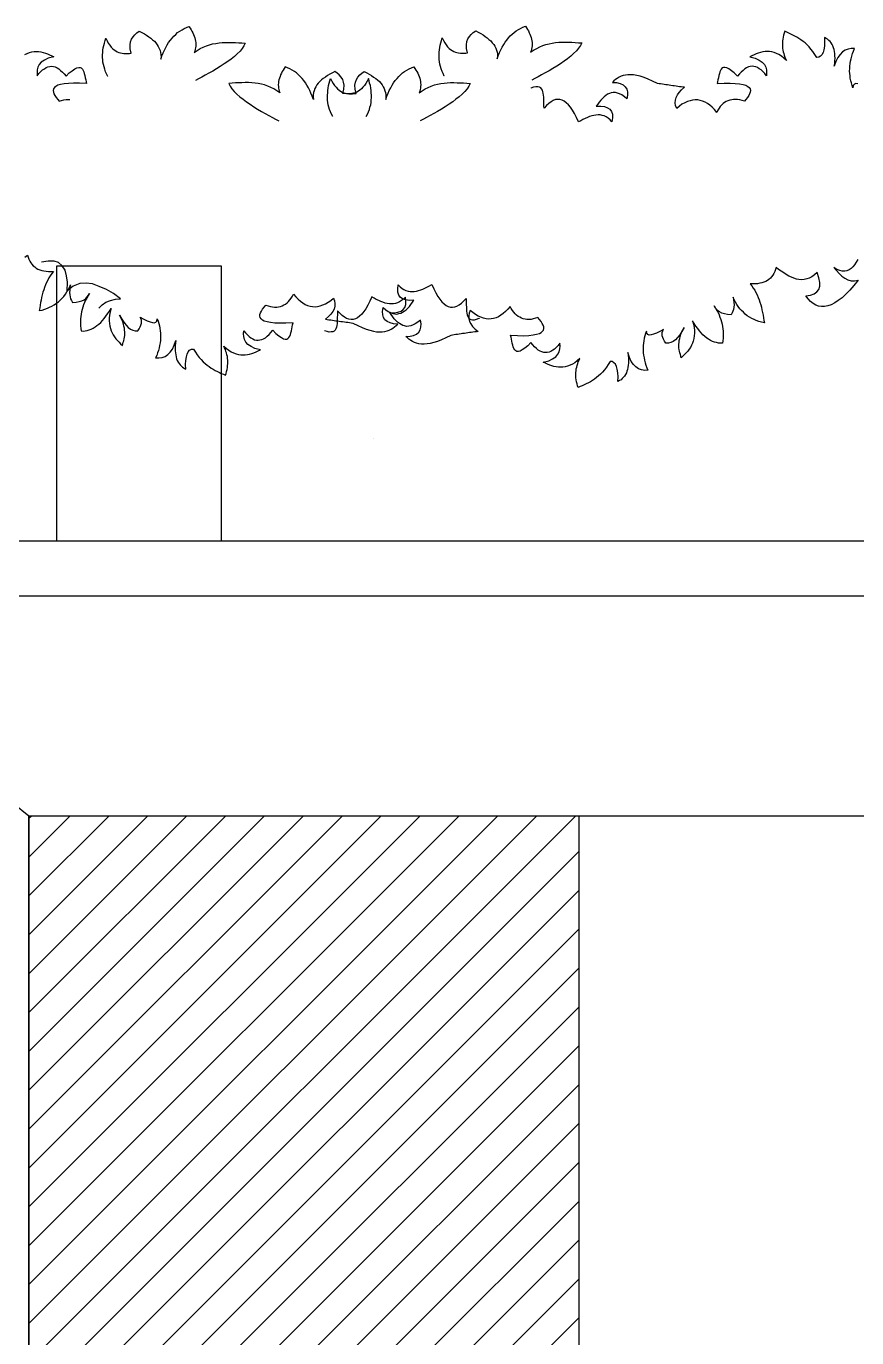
# Model space of a CAD drawing. Extents: x -24232 to 27340, y -23039 to 23489.
# Drawn here: x 5360 to 6115, y -19164 to -17971 of the extents above; entities that cross this region are included whole.
import ezdxf

# ---------------------------------------------------------------- set-up
doc = ezdxf.new("R2010")
doc.units = 0
doc.header["$LTSCALE"] = 10
for name, color, linetype in [('0-HATCH', 8, 'CONTINUOUS'), ('0-PLANTS', 11, 'CONTINUOUS'), ('1', 1, 'CONTINUOUS'), ('3', 3, 'CONTINUOUS')]:
    doc.layers.add(name, color=color, linetype=linetype)

msp = doc.modelspace()

# ---------------------------------------------------------------- hatches: boundary and pattern name
at = {"layer": '0-HATCH'}
h = msp.add_hatch(dxfattribs=at)
h.set_pattern_fill('ANSI31', color=11, scale=200, style=0)
h.set_pattern_definition([(45, (5830.526, -1359.333), (-17.67767, 17.67767), [])])
h.paths.add_polyline_path([(5362.6, -19189.6), (5862.6, -19189.6), (5862.6, -18689.6), (5362.6, -18689.6)])
h.paths.add_polyline_path([(6862.6, -19189.6), (6862.6, -18689.6), (6362.6, -18689.6), (6362.6, -19189.6)])
h.paths.add_polyline_path([(5362.6, -22189.6), (5862.6, -22189.6), (5862.6, -21189.6), (5362.6, -21189.6)])
h.paths.add_polyline_path([(6362.6, -22189.6), (6862.6, -22189.6), (6862.6, -21189.6), (6362.6, -21189.6)])
h.paths.add_polyline_path([(8362.6, -22189.6), (8862.6, -22189.6), (8862.6, -21189.6), (8362.6, -21189.6)])

# ---------------------------------------------------------------- linework, layer by layer
at = {"layer": '0-PLANTS', "color": 11}
msp.add_lwpolyline([(5426.2, -18227.7), (5426.2, -18227.7), (5429.1, -18224.8), (5432.5, -18222.3), (5436.6, -18220.8), (5441.2, -18219.5), (5445.9, -18219.3), (5445.9, -18219.3), (5439.4, -18214.6), (5433.1, -18210.8), (5426.4, -18208), (5420.3, -18205.6), (5414.5, -18205), (5408.8, -18205.5), (5402.9, -18207.8), (5397.4, -18212), (5397.4, -18212), (5397.6, -18204.3), (5396.6, -18198.3), (5395.4, -18193.2), (5392.8, -18189.3), (5389.5, -18186.4), (5385.5, -18185.2), (5380.2, -18185), (5374.1, -18186)], dxfattribs=at)
msp.add_lwpolyline([(5676, -18346), (5676, -18346)], close=True, dxfattribs=at)
at = {"layer": '1'}
for p, q in [((5537.6, -18189.6), (5387.6, -18189.6)), ((5387.6, -18189.6), (5387.6, -18439.6)), ((5537.6, -18439.6), (5537.6, -18189.6))]:
    msp.add_line(p, q, dxfattribs=at)
for points in [[(5434.3, -18017), (5434.3, -18017), (5433.1, -18014.8), (5432.3, -18012.7), (5431.5, -18010.5), (5430.9, -18008.4), (5430.3, -18006.3), (5429.9, -18004), (5429.7, -18001.8), (5429.6, -17999.7), (5429.5, -17997.5), (5429.7, -17995.3), (5429.9, -17993.2), (5430.2, -17991), (5430.6, -17988.8), (5431.2, -17986.7), (5431.8, -17984.4), (5432.4, -17982.2), (5432.4, -17982.2), (5433.6, -17984.7), (5434.7, -17986.9), (5436, -17988.6), (5437.4, -17990.3), (5438.7, -17991.7), (5440, -17992.8), (5441.5, -17993.8), (5442.9, -17994.6), (5444.3, -17995.3), (5445.9, -17995.6), (5447.4, -17995.9), (5449, -17996.1), (5450.7, -17996.3), (5452.3, -17996.2), (5453.9, -17996.1), (5455.5, -17995.9), (5455.5, -17995.9), (5454.6, -17991.9), (5454.5, -17988.4), (5454.9, -17985.5), (5455.7, -17983), (5457.2, -17981), (5458.9, -17979.1), (5460.7, -17977.4), (5462.9, -17976), (5462.9, -17976), (5465.2, -17977.1), (5467.5, -17978.3), (5469.6, -17979.5), (5471.5, -17980.9), (5473.4, -17982.2), (5475, -17983.6), (5476.7, -17985), (5478, -17986.6), (5479.3, -17988.2), (5480.2, -17989.8), (5481.1, -17991.5), (5481.8, -17993.3), (5482.3, -17995.2), (5482.6, -17997.2), (5482.7, -17999.2), (5482.5, -18001.2), (5482.5, -18001.2), (5483.5, -17998.4), (5484.6, -17995.6), (5485.7, -17993.1), (5487, -17990.6), (5488.4, -17988.3), (5489.6, -17986.2), (5491.2, -17984.1), (5492.8, -17982.2), (5494.3, -17980.4), (5496.1, -17978.8), (5497.8, -17977.2), (5499.7, -17975.8), (5501.8, -17974.6), (5503.8, -17973.5), (5505.9, -17972.5), (5508.1, -17971.6), (5508.1, -17971.6), (5509.1, -17973), (5510, -17974.6), (5510.8, -17976), (5511.5, -17977.5), (5512.2, -17978.9), (5512.8, -17980.4), (5513.3, -17981.9), (5513.7, -17983.4), (5514, -17984.9), (5514.2, -17986.3), (5514.3, -17987.9), (5514.2, -17989.4), (5514.1, -17990.9), (5513.8, -17992.3), (5513.4, -17993.9), (5512.9, -17995.4), (5512.9, -17995.4), (5515.5, -17993.4), (5518.3, -17991.7), (5521.1, -17990.4), (5523.9, -17989.2), (5526.8, -17988.2), (5529.6, -17987.5), (5532.5, -17987), (5535.4, -17986.5), (5538.4, -17986.2), (5541.4, -17986.1), (5544.3, -17986.1), (5547.3, -17986.2), (5550.3, -17986.3), (5553.3, -17986.4), (5556.3, -17986.6), (5559.3, -17986.7), (5559.3, -17986.7), (5558, -17989.2), (5556.5, -17991.6), (5554.5, -17994), (5552, -17996.5), (5549.4, -17998.8), (5546.4, -18001.2), (5543.3, -18003.5), (5540, -18005.7), (5536.6, -18007.9), (5533.2, -18010), (5529.7, -18012.1), (5526.2, -18014), (5522.9, -18015.9), (5519.7, -18017.6), (5516.7, -18019.1), (5513.9, -18020.6)], [(5740.2, -18016.7), (5740.2, -18016.7), (5739.1, -18014.5), (5738.2, -18012.4), (5737.4, -18010.2), (5736.8, -18008.1), (5736.2, -18006), (5735.8, -18003.7), (5735.6, -18001.6), (5735.5, -17999.4), (5735.5, -17997.3), (5735.6, -17995.1), (5735.8, -17992.9), (5736.2, -17990.7), (5736.5, -17988.5), (5737.1, -17986.4), (5737.7, -17984.2), (5738.3, -17982), (5738.3, -17982), (5739.5, -17984.4), (5740.6, -17986.6), (5741.9, -17988.4), (5743.3, -17990), (5744.6, -17991.5), (5746, -17992.6), (5747.4, -17993.5), (5748.8, -17994.3), (5750.3, -17995), (5751.8, -17995.4), (5753.3, -17995.6), (5755, -17995.9), (5756.6, -17996), (5758.2, -17996), (5759.8, -17995.8), (5761.4, -17995.7), (5761.4, -17995.7), (5760.5, -17991.7), (5760.4, -17988.2), (5760.8, -17985.3), (5761.6, -17982.8), (5763.1, -17980.7), (5764.8, -17978.8), (5766.6, -17977.1), (5768.8, -17975.7), (5768.8, -17975.7), (5771.1, -17976.8), (5773.4, -17978.1), (5775.5, -17979.2), (5777.4, -17980.7), (5779.3, -17982), (5780.9, -17983.3), (5782.6, -17984.8), (5783.9, -17986.4), (5785.2, -17987.9), (5786.2, -17989.6), (5787, -17991.2), (5787.7, -17993.1), (5788.2, -17994.9), (5788.5, -17996.9), (5788.6, -17998.9), (5788.4, -18001), (5788.4, -18001), (5789.4, -17998.2), (5790.5, -17995.4), (5791.6, -17992.8), (5792.9, -17990.4), (5794.3, -17988.1), (5795.5, -17985.9), (5797.1, -17983.9), (5798.7, -17982), (5800.3, -17980.2), (5802, -17978.5), (5803.7, -17977), (5805.6, -17975.6), (5807.7, -17974.3), (5809.7, -17973.3), (5811.8, -17972.3), (5814, -17971.4), (5814, -17971.4), (5815, -17972.8), (5815.9, -17974.3), (5816.7, -17975.7), (5817.4, -17977.3), (5818.1, -17978.7), (5818.7, -17980.1), (5819.2, -17981.7), (5819.6, -17983.1), (5819.9, -17984.6), (5820.1, -17986.1), (5820.2, -17987.7), (5820.1, -17989.2), (5820, -17990.7), (5819.7, -17992.1), (5819.3, -17993.6), (5818.8, -17995.1), (5818.8, -17995.1), (5821.4, -17993.1), (5824.3, -17991.5), (5827, -17990.1), (5829.8, -17988.9), (5832.7, -17987.9), (5835.5, -17987.3), (5838.4, -17986.7), (5841.3, -17986.3), (5844.3, -17986), (5847.3, -17985.8), (5850.2, -17985.8), (5853.2, -17985.9), (5856.2, -17986), (5859.2, -17986.1), (5862.2, -17986.4), (5865.2, -17986.5), (5865.2, -17986.5), (5864, -17988.9), (5862.4, -17991.4), (5860.4, -17993.7), (5857.9, -17996.3), (5855.3, -17998.6), (5852.3, -18000.9), (5849.3, -18003.2), (5846, -18005.5), (5842.5, -18007.7), (5839.1, -18009.8), (5835.6, -18011.9), (5832.1, -18013.7), (5828.8, -18015.7), (5825.6, -18017.4), (5822.6, -18018.9), (5819.8, -18020.4)], [(6116.3, -18023.8), (6114.6, -18023.6), (6113.2, -18024.2), (6112.2, -18025.3), (6111.8, -18027.3), (6111.8, -18027.3), (6111, -18025.2), (6110.4, -18023), (6109.8, -18020.9), (6109.4, -18018.7), (6109.2, -18016.5), (6109, -18014.3), (6108.8, -18012.1), (6108.9, -18009.8), (6109, -18007.7), (6109.3, -18005.4), (6109.7, -18003.1), (6110.2, -18000.9), (6110.7, -17998.6), (6111.5, -17996.3), (6112.4, -17994), (6113.3, -17991.7), (6113.3, -17991.7), (6110.3, -17991.7), (6107.4, -17992.2), (6104.7, -17993.2), (6102.3, -17994.8), (6100.1, -17997), (6098.1, -17999.8), (6096.4, -18003.4), (6094.9, -18007.8), (6094.9, -18007.8), (6095.3, -18005.2), (6095.5, -18002.8), (6095.6, -18000.5), (6095.5, -17998.3), (6095.3, -17996.3), (6095.1, -17994.4), (6094.8, -17992.6), (6094.2, -17990.9), (6093.6, -17989.3), (6092.9, -17987.9), (6092, -17986.5), (6091, -17985.3), (6089.9, -17984.2), (6088.8, -17983.2), (6087.4, -17982.4), (6086, -17981.6), (6086, -17981.6), (6086.1, -17985.8), (6085.9, -17989.5), (6085.4, -17992.7), (6084.7, -17995.2), (6083.7, -17997.3), (6082.4, -17998.7), (6080.8, -17999.6), (6078.9, -17999.8), (6078.9, -17999.8), (6077.1, -17997.1), (6075.5, -17994.5), (6073.7, -17992.3), (6072, -17990.2), (6070.1, -17988.2), (6068.3, -17986.6), (6066.5, -17985.2), (6064.6, -17983.8), (6062.8, -17982.5), (6060.9, -17981.4), (6059.1, -17980.4), (6057.2, -17979.4), (6055.4, -17978.5), (6053.6, -17977.7), (6051.6, -17976.8), (6049.8, -17975.9), (6049.8, -17975.9), (6049.2, -17977.7), (6048.8, -17979.5), (6048.4, -17981.2), (6048, -17983), (6047.9, -17984.7), (6047.7, -17986.3), (6047.7, -17988.1), (6047.8, -17989.7), (6047.9, -17991.3), (6048.1, -17993), (6048.5, -17994.6), (6048.9, -17996.2), (6049.4, -17997.7), (6049.9, -17999.4), (6050.6, -18000.8), (6051.4, -18002.4), (6051.4, -18002.4), (6049, -18000.4), (6046.8, -17998.7), (6044.6, -17997.2), (6042.4, -17996.2), (6040.2, -17995.4), (6038.1, -17994.8), (6035.9, -17994.5), (6033.9, -17994.4), (6031.9, -17994.5), (6029.8, -17994.7), (6027.9, -17995.2), (6025.8, -17995.8), (6024, -17996.4), (6022, -17997.3), (6020, -17998.2), (6018.1, -17999.1), (6018.1, -17999.1), (6023, -18000.4), (6026.7, -18002.1), (6029.4, -18004), (6031.3, -18006.2), (6032.5, -18008.5), (6033.1, -18011.1), (6033.4, -18013.7), (6033.2, -18016.4), (6033.2, -18016.4), (6031.7, -18014.4), (6030, -18012.6), (6028.3, -18011.1), (6026.7, -18010), (6025, -18009), (6023.5, -18008.3), (6021.7, -18008), (6020.1, -18007.8), (6018.5, -18008.1), (6016.8, -18008.4), (6015.1, -18009.2), (6013.5, -18010.1), (6011.9, -18011.5), (6010.1, -18013.1), (6008.6, -18014.8), (6006.9, -18016.9), (6006.9, -18016.9), (6004, -18013.9), (6001.3, -18011.8), (5999, -18010.2), (5997.1, -18009.2), (5995.5, -18008.8), (5994.2, -18008.9), (5993, -18009.3), (5992.1, -18010.3), (5991.3, -18011.5), (5990.8, -18012.9), (5990.4, -18014.5), (5989.9, -18016.3), (5989.6, -18018.2), (5989.1, -18020.1), (5988.8, -18021.8), (5988.4, -18023.5), (5988.4, -18023.5), (5994.8, -18023.3), (6000.2, -18023.2), (6004.9, -18023.4), (6008.8, -18023.9), (6012, -18024.5), (6014.5, -18025.1), (6016.3, -18026.1), (6017.5, -18027.2), (6018.4, -18028.4), (6018.6, -18029.7), (6018.5, -18031.2), (6017.9, -18032.8), (6017.1, -18034.3), (6016, -18036.1), (6014.6, -18037.9), (6013.1, -18039.6), (6013.1, -18039.6), (6011, -18039), (6009, -18038.4), (6007, -18038.1), (6005.1, -18038), (6003.2, -18038), (6001.6, -18038.2), (5999.8, -18038.6), (5998.2, -18039.1), (5996.6, -18039.9), (5995.2, -18040.7), (5993.8, -18041.8), (5992.5, -18043), (5991.2, -18044.5), (5990.1, -18046), (5989, -18047.8), (5988, -18049.7), (5988, -18049.7), (5985.9, -18047.2), (5983.8, -18045.1), (5981.7, -18043.3), (5979.5, -18041.7), (5977.4, -18040.4), (5975.2, -18039.4), (5972.9, -18038.8), (5970.7, -18038.4), (5968.4, -18038.3), (5966, -18038.6), (5963.7, -18039.1), (5961.3, -18039.9), (5958.9, -18041), (5956.4, -18042.4), (5954.1, -18044.1), (5951.6, -18046.1), (5951.6, -18046.1), (5950.6, -18043.6), (5950.3, -18041.1), (5950.5, -18038.7), (5951.1, -18036.2), (5952.3, -18033.9), (5953.9, -18031.5), (5956.1, -18029.3), (5958.8, -18026.9), (5958.8, -18026.9), (5957.2, -18026.8), (5955.7, -18026.5), (5954.1, -18026.4), (5952.5, -18026.1), (5951, -18025.9), (5949.4, -18025.6), (5948, -18025.5), (5946.4, -18025.2), (5944.8, -18025), (5943.3, -18024.7), (5941.7, -18024.6), (5940.1, -18024.3), (5938.6, -18024.1), (5937, -18023.9), (5935.5, -18023.7), (5934, -18023.4), (5934, -18023.4), (5929.6, -18021.2), (5925.5, -18019.5), (5921.9, -18018), (5918.5, -18016.9), (5915.3, -18016.2), (5912.4, -18015.6), (5909.7, -18015.5), (5907.2, -18015.5), (5904.9, -18015.8), (5902.8, -18016.3), (5901, -18016.9), (5899.2, -18017.8), (5897.6, -18018.9), (5896, -18019.9), (5894.5, -18021.1), (5893.1, -18022.5), (5893.1, -18022.5), (5897, -18022.7), (5900.2, -18023.5), (5902.8, -18024.7), (5904.8, -18026.4), (5906.1, -18028.5), (5906.8, -18031), (5906.9, -18034), (5906.3, -18037.5), (5906.3, -18037.5), (5904.1, -18035.5), (5901.8, -18033.9), (5899.7, -18032.9), (5897.7, -18032.2), (5895.8, -18031.7), (5893.9, -18031.6), (5892.1, -18032), (5890.4, -18032.5), (5888.8, -18033.3), (5887.2, -18034.4), (5885.6, -18035.6), (5884.1, -18037), (5882.6, -18038.7), (5881.2, -18040.4), (5879.8, -18042.3), (5878.4, -18044.2), (5878.4, -18044.2), (5882.5, -18044.1), (5886, -18044.5), (5888.7, -18045.5), (5890.9, -18046.9), (5892.3, -18049), (5893.1, -18051.5), (5893.2, -18054.6), (5892.7, -18058.2), (5892.7, -18058.2), (5891, -18056.4), (5889.3, -18055), (5887.5, -18053.9), (5885.7, -18053), (5883.8, -18052.5), (5882, -18052.1), (5880.1, -18052.1), (5878.2, -18052.2), (5876.2, -18052.5), (5874.3, -18052.9), (5872.3, -18053.6), (5870.4, -18054.4), (5868.4, -18055.3), (5866.2, -18056.3), (5864.3, -18057.3), (5862.2, -18058.4), (5862.2, -18058.4), (5860.5, -18054.5), (5858.7, -18050.9), (5856.8, -18047.7), (5854.9, -18045.1), (5853.1, -18042.8), (5851.1, -18041), (5849.2, -18039.6), (5847.3, -18038.5), (5845.3, -18037.9), (5843.4, -18037.9), (5841.4, -18038.1), (5839.3, -18038.8), (5837.3, -18040), (5835.2, -18041.6), (5833.1, -18043.5), (5831, -18045.9), (5831, -18045.9), (5830.9, -18044), (5830.8, -18041.9), (5830.8, -18039.9), (5830.7, -18038), (5830.7, -18036), (5830.5, -18034.2), (5830.3, -18032.4), (5830, -18030.9), (5829.5, -18029.5), (5828.8, -18028.3), (5827.9, -18027.4), (5826.8, -18026.8), (5825.3, -18026.5), (5823.6, -18026.5), (5821.5, -18026.9), (5819.1, -18027.8), (5819.1, -18027.8), (5819, -18027.7)], [(5358.7, -17997.2), (5360.9, -17996.2), (5363.1, -17995.4), (5365.2, -17994.8), (5367.3, -17994.5), (5369.4, -17994.4), (5371.4, -17994.5), (5373.5, -17994.7), (5375.4, -17995.2), (5377.5, -17995.8), (5379.3, -17996.4), (5381.3, -17997.3), (5383.3, -17998.2), (5385.1, -17999.1), (5385.1, -17999.1), (5380.2, -18000.4), (5376.6, -18002.1), (5373.8, -18004), (5372, -18006.2), (5370.8, -18008.5), (5370.2, -18011.1), (5369.9, -18013.7), (5370.1, -18016.4), (5370.1, -18016.4), (5371.6, -18014.4), (5373.3, -18012.6), (5374.9, -18011.1), (5376.6, -18010), (5378.3, -18009), (5379.8, -18008.3), (5381.5, -18008), (5383.2, -18007.8), (5384.8, -18008.1), (5386.5, -18008.4), (5388.2, -18009.2), (5389.7, -18010.1), (5391.4, -18011.5), (5393.1, -18013.1), (5394.7, -18014.8), (5396.4, -18016.9), (5396.4, -18016.9), (5399.3, -18013.9), (5402, -18011.8), (5404.2, -18010.2), (5406.2, -18009.2), (5407.8, -18008.8), (5409.1, -18008.9), (5410.2, -18009.3), (5411.2, -18010.3), (5411.9, -18011.5), (5412.5, -18012.9), (5412.9, -18014.5), (5413.4, -18016.3), (5413.7, -18018.2), (5414.2, -18020.1), (5414.5, -18021.8), (5414.9, -18023.5), (5414.9, -18023.5), (5408.5, -18023.3), (5403.1, -18023.2), (5398.4, -18023.4), (5394.5, -18023.9), (5391.3, -18024.5), (5388.8, -18025.1), (5387, -18026.1), (5385.7, -18027.2), (5384.9, -18028.4), (5384.6, -18029.7), (5384.8, -18031.2), (5385.3, -18032.8), (5386.2, -18034.3), (5387.3, -18036.1), (5388.7, -18037.9), (5390.2, -18039.6), (5390.2, -18039.6), (5392.3, -18039), (5394.3, -18038.4), (5396.3, -18038.1), (5398.2, -18038), (5399.7, -18038)], [(5669.3, -18053.6), (5669.3, -18053.6), (5670.5, -18051.4), (5671.4, -18049.3), (5672.1, -18047.1), (5672.7, -18045), (5673.4, -18042.9), (5673.7, -18040.6), (5673.9, -18038.5), (5674, -18036.3), (5674.1, -18034.2), (5673.9, -18032), (5673.7, -18029.8), (5673.4, -18027.6), (5673.1, -18025.4), (5672.4, -18023.3), (5671.9, -18021.1), (5671.3, -18018.9), (5671.3, -18018.9), (5670.1, -18021.3), (5668.9, -18023.5), (5667.6, -18025.3), (5666.3, -18026.9), (5664.9, -18028.4), (5663.6, -18029.5), (5662.1, -18030.4), (5660.7, -18031.2), (5659.3, -18031.9), (5657.7, -18032.3), (5656.2, -18032.5), (5654.6, -18032.8), (5652.9, -18032.9), (5651.3, -18032.9), (5649.7, -18032.7), (5648.1, -18032.6), (5648.1, -18032.6), (5649, -18028.6), (5649.1, -18025.1), (5648.7, -18022.2), (5647.9, -18019.7), (5646.5, -18017.6), (5644.8, -18015.7), (5642.9, -18014), (5640.7, -18012.6), (5640.7, -18012.6), (5638.5, -18013.7), (5636.2, -18015), (5634, -18016.1), (5632.1, -18017.6), (5630.2, -18018.9), (5628.6, -18020.2), (5627, -18021.7), (5625.6, -18023.3), (5624.4, -18024.8), (5623.4, -18026.5), (5622.5, -18028.1), (5621.8, -18030), (5621.4, -18031.8), (5621, -18033.8), (5621, -18035.8), (5621.2, -18037.9), (5621.2, -18037.9), (5620.1, -18035.1), (5619, -18032.3), (5617.9, -18029.7), (5616.7, -18027.3), (5615.3, -18025), (5614, -18022.8), (5612.4, -18020.8), (5610.9, -18018.9), (5609.3, -18017.1), (5607.5, -18015.4), (5605.8, -18013.9), (5603.9, -18012.5), (5601.9, -18011.2), (5599.8, -18010.2), (5597.7, -18009.2), (5595.5, -18008.3), (5595.5, -18008.3), (5594.6, -18009.7), (5593.6, -18011.2), (5592.8, -18012.6), (5592.1, -18014.2), (5591.4, -18015.6), (5590.9, -18017), (5590.3, -18018.6), (5589.9, -18020), (5589.6, -18021.5), (5589.5, -18023), (5589.3, -18024.6), (5589.4, -18026.1), (5589.6, -18027.6), (5589.8, -18029), (5590.2, -18030.5), (5590.7, -18032), (5590.7, -18032), (5588.1, -18030), (5585.3, -18028.4), (5582.6, -18027), (5579.7, -18025.8), (5576.8, -18024.8), (5574, -18024.2), (5571.1, -18023.6), (5568.2, -18023.2), (5565.2, -18022.9), (5562.3, -18022.7), (5559.3, -18022.7), (5556.3, -18022.8), (5553.3, -18022.9), (5550.3, -18023), (5547.3, -18023.3), (5544.3, -18023.4), (5544.3, -18023.4), (5545.6, -18025.8), (5547.1, -18028.3), (5549.2, -18030.6), (5551.6, -18033.2), (5554.2, -18035.5), (5557.3, -18037.8), (5560.3, -18040.1), (5563.6, -18042.4), (5567, -18044.6), (5570.5, -18046.7), (5573.9, -18048.8), (5577.4, -18050.6), (5580.7, -18052.6), (5583.9, -18054.3), (5586.9, -18055.8), (5589.7, -18057.3)], [(5638.8, -18053.6), (5638.8, -18053.6), (5637.7, -18051.4), (5636.8, -18049.3), (5636, -18047.1), (5635.4, -18045), (5634.8, -18042.9), (5634.4, -18040.6), (5634.2, -18038.5), (5634.2, -18036.3), (5634.1, -18034.2), (5634.3, -18032), (5634.5, -18029.8), (5634.8, -18027.6), (5635.1, -18025.4), (5635.7, -18023.3), (5636.3, -18021.1), (5636.9, -18018.9), (5636.9, -18018.9), (5638.1, -18021.3), (5639.3, -18023.5), (5640.5, -18025.3), (5641.9, -18026.9), (5643.3, -18028.4), (5644.6, -18029.5), (5646, -18030.4), (5647.5, -18031.2), (5648.9, -18031.9), (5650.4, -18032.3), (5651.9, -18032.5), (5653.6, -18032.8), (5655.2, -18032.9), (5656.8, -18032.9), (5658.4, -18032.7), (5660.1, -18032.6), (5660.1, -18032.6), (5659.1, -18028.6), (5659, -18025.1), (5659.4, -18022.2), (5660.3, -18019.7), (5661.7, -18017.6), (5663.4, -18015.7), (5665.3, -18014), (5667.4, -18012.6), (5667.4, -18012.6), (5669.7, -18013.7), (5672, -18015), (5674.1, -18016.1), (5676, -18017.6), (5677.9, -18018.9), (5679.6, -18020.2), (5681.2, -18021.7), (5682.6, -18023.3), (5683.8, -18024.8), (5684.8, -18026.5), (5685.6, -18028.1), (5686.3, -18030), (5686.8, -18031.8), (5687.1, -18033.8), (5687.2, -18035.8), (5687, -18037.9), (5687, -18037.9), (5688.1, -18035.1), (5689.1, -18032.3), (5690.2, -18029.7), (5691.5, -18027.3), (5692.9, -18025), (5694.2, -18022.8), (5695.7, -18020.8), (5697.3, -18018.9), (5698.9, -18017.1), (5700.6, -18015.4), (5702.4, -18013.9), (5704.2, -18012.5), (5706.3, -18011.2), (5708.4, -18010.2), (5710.4, -18009.2), (5712.6, -18008.3), (5712.6, -18008.3), (5713.6, -18009.7), (5714.5, -18011.2), (5715.4, -18012.6), (5716.1, -18014.2), (5716.7, -18015.6), (5717.3, -18017), (5717.9, -18018.6), (5718.3, -18020), (5718.5, -18021.5), (5718.7, -18023), (5718.9, -18024.6), (5718.7, -18026.1), (5718.6, -18027.6), (5718.3, -18029), (5717.9, -18030.5), (5717.4, -18032), (5717.4, -18032), (5720.1, -18030), (5722.9, -18028.4), (5725.6, -18027), (5728.4, -18025.8), (5731.3, -18024.8), (5734.1, -18024.2), (5737, -18023.6), (5740, -18023.2), (5742.9, -18022.9), (5745.9, -18022.7), (5748.9, -18022.7), (5751.9, -18022.8), (5754.8, -18022.9), (5757.8, -18023), (5760.8, -18023.3), (5763.8, -18023.4), (5763.8, -18023.4), (5762.6, -18025.8), (5761.1, -18028.3), (5759, -18030.6), (5756.5, -18033.2), (5753.9, -18035.5), (5750.9, -18037.8), (5747.9, -18040.1), (5744.6, -18042.4), (5741.1, -18044.6), (5737.7, -18046.7), (5734.2, -18048.8), (5730.8, -18050.6), (5727.4, -18052.6), (5724.2, -18054.3), (5721.3, -18055.8), (5718.4, -18057.3)], [(5358.9, -18181.3), (5361.3, -18179.5), (5361.3, -18179.5), (5361.8, -18181.5), (5362.5, -18183.3), (5363.3, -18185), (5364.2, -18186.6), (5365.3, -18187.9), (5366.4, -18189.3), (5367.8, -18190.3), (5369.2, -18191.4), (5370.7, -18192.2), (5372.4, -18193), (5374.3, -18193.5), (5376.1, -18194), (5378.2, -18194.3), (5380.4, -18194.6), (5382.6, -18194.5), (5385, -18194.5), (5385, -18194.5), (5383.5, -18196.4), (5382, -18198.4), (5380.8, -18200.3), (5379.6, -18202.5), (5378.6, -18204.5), (5377.6, -18206.7), (5376.8, -18209), (5376, -18211.2), (5375.3, -18213.4), (5374.6, -18215.7), (5374.1, -18218), (5373.6, -18220.4), (5373.1, -18222.8), (5372.7, -18225.2), (5372.4, -18227.6), (5372, -18230), (5372, -18230), (5374.5, -18229.5), (5376.9, -18228.7), (5379.3, -18227.9), (5381.4, -18226.9), (5383.5, -18225.9), (5385.5, -18224.7), (5387.6, -18223.4), (5389.3, -18222), (5391.1, -18220.4), (5392.7, -18218.8), (5394.3, -18217.1), (5395.7, -18215.2), (5397, -18213.1), (5398.3, -18211.1), (5399.4, -18208.9), (5400.5, -18206.6), (5400.5, -18206.6), (5399.9, -18209.1), (5399.7, -18211.4), (5399.6, -18213.7), (5399.7, -18215.7), (5400, -18217.6), (5400.5, -18219.4), (5401.2, -18221), (5402.1, -18222.6), (5402.1, -18222.6), (5405.5, -18222.4), (5408.3, -18221.8), (5410.7, -18221.1), (5412.7, -18220.1), (5414.3, -18218.9), (5415.5, -18217.5), (5416.6, -18216.1), (5417.5, -18214.6), (5417.5, -18214.6), (5416.3, -18216.7), (5415.1, -18218.7), (5414.1, -18220.6), (5413.2, -18222.7), (5412.3, -18224.8), (5411.6, -18226.9), (5411, -18229), (5410.5, -18231.1), (5410.1, -18233.2), (5409.8, -18235.4), (5409.6, -18237.5), (5409.5, -18239.7), (5409.4, -18241.8), (5409.5, -18244), (5409.7, -18246.3), (5410, -18248.5), (5410, -18248.5), (5411.9, -18248.6), (5413.8, -18248.4), (5415.6, -18248), (5417.4, -18247.5), (5419.2, -18246.9), (5420.9, -18246), (5422.7, -18244.9), (5424.4, -18243.7), (5426.2, -18242.4), (5427.8, -18240.8), (5429.5, -18239.1), (5431, -18237.2), (5432.6, -18235.2), (5434.1, -18232.9), (5435.7, -18230.6), (5437.2, -18228.1), (5437.2, -18228.1), (5436.3, -18231.2), (5435.8, -18234.2), (5435.5, -18236.8), (5435.5, -18239.4), (5435.7, -18241.9), (5436, -18244.2), (5436.6, -18246.4), (5437.4, -18248.4), (5438.2, -18250.4), (5439.3, -18252.2), (5440.3, -18254), (5441.7, -18255.6), (5443, -18257.2), (5444.5, -18258.7), (5445.9, -18260.2), (5447.6, -18261.7), (5447.6, -18261.7), (5448, -18260.3), (5448.4, -18258.8), (5448.8, -18257.4), (5449.2, -18255.8), (5449.4, -18254.3), (5449.7, -18252.7), (5449.7, -18251.1), (5449.7, -18249.5), (5449.6, -18247.8), (5449.4, -18246.1), (5449, -18244.3), (5448.5, -18242.3), (5447.9, -18240.4), (5447.1, -18238.4), (5446.1, -18236.3), (5445, -18234.1), (5445, -18234.1), (5446.9, -18237.7), (5448.8, -18240.7), (5450.9, -18243.2), (5452.8, -18245.3), (5455, -18246.9), (5457.1, -18247.8), (5459.3, -18248.4), (5461.5, -18248.3), (5461.5, -18248.3), (5462.7, -18246.6), (5463.7, -18244.9), (5464.4, -18243.2), (5464.8, -18241.6), (5465, -18240.2), (5464.9, -18238.7), (5464.3, -18237.2), (5463.6, -18236), (5463.6, -18236), (5467.1, -18237.8), (5470.1, -18239.3), (5472.7, -18240.4), (5474.8, -18241), (5476.5, -18241.2), (5477.9, -18240.6), (5478.9, -18239.5), (5479.3, -18237.5), (5479.3, -18237.5), (5480.1, -18239.6), (5480.7, -18241.8), (5481.3, -18243.9), (5481.7, -18246.1), (5481.9, -18248.3), (5482.1, -18250.5), (5482.3, -18252.7), (5482.2, -18255), (5482.1, -18257.1), (5481.8, -18259.4), (5481.4, -18261.7), (5480.9, -18263.9), (5480.4, -18266.2), (5479.6, -18268.6), (5478.8, -18270.8), (5477.8, -18273.1), (5477.8, -18273.1), (5480.8, -18273.1), (5483.7, -18272.6), (5486.4, -18271.7), (5488.8, -18270), (5491, -18267.8), (5493, -18265), (5494.7, -18261.4), (5496.2, -18257.1), (5496.2, -18257.1), (5495.8, -18259.6), (5495.6, -18262), (5495.5, -18264.3), (5495.6, -18266.5), (5495.8, -18268.5), (5496, -18270.4), (5496.3, -18272.2), (5496.9, -18273.9), (5497.5, -18275.5), (5498.2, -18276.9), (5499.1, -18278.3), (5500.1, -18279.5), (5501.2, -18280.6), (5502.3, -18281.6), (5503.7, -18282.4), (5505.1, -18283.3), (5505.1, -18283.3), (5505, -18279), (5505.3, -18275.3), (5505.7, -18272.1), (5506.4, -18269.6), (5507.4, -18267.5), (5508.7, -18266.1), (5510.3, -18265.2), (5512.2, -18265), (5512.2, -18265), (5514, -18267.7), (5515.6, -18270.3), (5517.4, -18272.6), (5519.1, -18274.6), (5521, -18276.6), (5522.8, -18278.2), (5524.6, -18279.6), (5526.5, -18281), (5528.3, -18282.3), (5530.2, -18283.4), (5532, -18284.4), (5533.9, -18285.4), (5535.7, -18286.3), (5537.5, -18287.1), (5539.5, -18288), (5541.3, -18288.9), (5541.3, -18288.9), (5541.9, -18287.2), (5542.3, -18285.3), (5542.8, -18283.6), (5543.1, -18281.9), (5543.2, -18280.1), (5543.4, -18278.5), (5543.4, -18276.7), (5543.3, -18275.1), (5543.2, -18273.5), (5543, -18271.8), (5542.6, -18270.2), (5542.2, -18268.6), (5541.7, -18267.1), (5541.2, -18265.4), (5540.5, -18264), (5539.7, -18262.4), (5539.7, -18262.4), (5542.1, -18264.4), (5544.3, -18266.1), (5546.5, -18267.6), (5548.7, -18268.6), (5550.9, -18269.4), (5553, -18270), (5555.2, -18270.3), (5557.2, -18270.4), (5559.2, -18270.3), (5561.3, -18270.1), (5563.2, -18269.6), (5565.3, -18269), (5567.1, -18268.4), (5569.1, -18267.5), (5571.1, -18266.6), (5573, -18265.7), (5573, -18265.7), (5568.1, -18264.4), (5564.5, -18262.7), (5561.7, -18260.8), (5559.9, -18258.6), (5558.6, -18256.3), (5558, -18253.7), (5557.7, -18251.1), (5557.9, -18248.4), (5557.9, -18248.4), (5559.4, -18250.4), (5561.2, -18252.2), (5562.8, -18253.7), (5564.4, -18254.9), (5566.1, -18255.8), (5567.6, -18256.5), (5569.4, -18256.8), (5571, -18257), (5572.6, -18256.7), (5574.3, -18256.4), (5576, -18255.6), (5577.6, -18254.7), (5579.2, -18253.3), (5581, -18251.7), (5582.5, -18250), (5584.2, -18247.9), (5584.2, -18247.9), (5587.2, -18250.9), (5589.8, -18253), (5592.1, -18254.6), (5594, -18255.6), (5595.6, -18256), (5597, -18255.9), (5598.1, -18255.5), (5599, -18254.5), (5599.8, -18253.3), (5600.3, -18251.9), (5600.8, -18250.3), (5601.2, -18248.5), (5601.5, -18246.6), (5602, -18244.7), (5602.3, -18243), (5602.7, -18241.3), (5602.7, -18241.3), (5596.3, -18241.5), (5590.9, -18241.6), (5586.2, -18241.4), (5582.3, -18240.9), (5579.1, -18240.3), (5576.6, -18239.7), (5574.8, -18238.7), (5573.6, -18237.6), (5572.7, -18236.4), (5572.5, -18235.1), (5572.6, -18233.6), (5573.2, -18232), (5574, -18230.5), (5575.1, -18228.7), (5576.5, -18226.9), (5578, -18225.2), (5578, -18225.2), (5580.2, -18225.8), (5582.1, -18226.4), (5584.1, -18226.7), (5586, -18226.8), (5587.9, -18226.8), (5589.6, -18226.6), (5591.4, -18226.2), (5592.9, -18225.7), (5594.5, -18224.9), (5595.9, -18224.1), (5597.4, -18223), (5598.6, -18221.8), (5599.9, -18220.3), (5601, -18218.8), (5602.1, -18217), (5603.2, -18215.1), (5603.2, -18215.1), (5605.2, -18217.6), (5607.3, -18219.7), (5609.4, -18221.5), (5611.6, -18223.1), (5613.7, -18224.4), (5615.9, -18225.4), (5618.2, -18226), (5620.4, -18226.4), (5622.7, -18226.5), (5625.1, -18226.2), (5627.4, -18225.7), (5629.8, -18224.9), (5632.2, -18223.8), (5634.7, -18222.4), (5637, -18220.7), (5639.5, -18218.7), (5639.5, -18218.7), (5640.5, -18221.2), (5640.8, -18223.7), (5640.7, -18226.1), (5640, -18228.6), (5638.8, -18230.9), (5637.2, -18233.3), (5635, -18235.5), (5632.3, -18237.9), (5632.3, -18237.9), (5633.9, -18238), (5635.4, -18238.3), (5637, -18238.5), (5638.6, -18238.7), (5640.1, -18238.9), (5641.7, -18239.2), (5643.1, -18239.3), (5644.7, -18239.6), (5646.3, -18239.8), (5647.8, -18240.1), (5649.4, -18240.2), (5651, -18240.5), (5652.5, -18240.7), (5654.1, -18241), (5655.6, -18241.1), (5657.2, -18241.4), (5657.2, -18241.4), (5661.5, -18243.6), (5665.6, -18245.3), (5669.2, -18246.8), (5672.6, -18247.9), (5675.8, -18248.7), (5678.7, -18249.2), (5681.4, -18249.3), (5683.9, -18249.3), (5686.2, -18249), (5688.3, -18248.5), (5690.1, -18247.9), (5691.9, -18247), (5693.5, -18245.9), (5695.1, -18244.9), (5696.6, -18243.7), (5698, -18242.3), (5698, -18242.3), (5694.1, -18242.1), (5690.9, -18241.3), (5688.3, -18240.1), (5686.3, -18238.5), (5685, -18236.3), (5684.3, -18233.8), (5684.2, -18230.8), (5684.8, -18227.3), (5684.8, -18227.3), (5687.1, -18229.3), (5689.3, -18230.9), (5691.4, -18231.9), (5693.4, -18232.6), (5695.3, -18233.1), (5697.2, -18233.2), (5699, -18232.8), (5700.7, -18232.3), (5702.3, -18231.5), (5703.9, -18230.4), (5705.5, -18229.2), (5707, -18227.8), (5708.5, -18226.2), (5709.9, -18224.4), (5711.3, -18222.5), (5712.7, -18220.6), (5712.7, -18220.6), (5708.6, -18220.8), (5705.1, -18220.3), (5702.4, -18219.3), (5700.2, -18217.9), (5698.8, -18215.9), (5698, -18213.3), (5697.9, -18210.2), (5698.4, -18206.6), (5698.4, -18206.6), (5700.1, -18208.4), (5701.9, -18209.8), (5703.6, -18210.9), (5705.4, -18211.8), (5707.3, -18212.4), (5709.1, -18212.7), (5711, -18212.7), (5712.9, -18212.6), (5714.9, -18212.3), (5716.8, -18211.9), (5718.8, -18211.2), (5720.7, -18210.4), (5722.7, -18209.5), (5724.9, -18208.5), (5726.9, -18207.5), (5728.9, -18206.4), (5728.9, -18206.4), (5730.6, -18210.3), (5732.5, -18213.9), (5734.3, -18217.1), (5736.2, -18219.7), (5738, -18222), (5740, -18223.8), (5741.9, -18225.3), (5743.8, -18226.3), (5745.8, -18226.9), (5747.7, -18226.9), (5749.7, -18226.7), (5751.8, -18226), (5753.9, -18224.8), (5755.9, -18223.3), (5758, -18221.3), (5760.1, -18218.9), (5760.1, -18218.9), (5760.2, -18220.8), (5760.3, -18222.9), (5760.3, -18224.9), (5760.4, -18226.8), (5760.4, -18228.8), (5760.6, -18230.6), (5760.8, -18232.4), (5761.1, -18233.9), (5761.6, -18235.3), (5762.3, -18236.5), (5763.2, -18237.4), (5764.3, -18238), (5765.8, -18238.3), (5767.6, -18238.4), (5769.6, -18237.9), (5772, -18237), (5772, -18237), (5772.1, -18237.1)], [(6116.7, -18202.4), (6112.8, -18207.2), (6109, -18211.4), (6105.5, -18215.1), (6102, -18218.3), (6098.5, -18220.9), (6095.3, -18223), (6092.1, -18224.7), (6088.9, -18225.8), (6086, -18226.4), (6083.2, -18226.4), (6080.5, -18226), (6078, -18225.1), (6075.6, -18223.6), (6073.2, -18221.8), (6071.1, -18219.4), (6069.1, -18216.7), (6069.1, -18216.7), (6073.2, -18215.9), (6076.5, -18214.7), (6079, -18213), (6080.7, -18210.8), (6081.6, -18207.8), (6081.7, -18204.5), (6080.9, -18200.3), (6079.2, -18195.5), (6079.2, -18195.5), (6076.8, -18197.5), (6074.5, -18199.2), (6072.2, -18200.4), (6069.8, -18201.2), (6067.4, -18201.7), (6065.2, -18201.9), (6062.8, -18201.7), (6060.5, -18201.3), (6058.1, -18200.5), (6055.9, -18199.7), (6053.5, -18198.6), (6051.2, -18197.3), (6048.9, -18195.8), (6046.5, -18194.2), (6044.3, -18192.6), (6042, -18190.8), (6042, -18190.8), (6041.5, -18192.7), (6040.7, -18194.5), (6040, -18196.3), (6039, -18197.8), (6037.9, -18199.2), (6036.9, -18200.5), (6035.5, -18201.6), (6034.1, -18202.7), (6032.6, -18203.5), (6030.9, -18204.2), (6029, -18204.8), (6027.2, -18205.2), (6025, -18205.6), (6022.9, -18205.8), (6020.7, -18205.7), (6018.3, -18205.7), (6018.3, -18205.7), (6019.8, -18207.6), (6021.2, -18209.6), (6022.5, -18211.5), (6023.7, -18213.7), (6024.7, -18215.8), (6025.7, -18218), (6026.5, -18220.2), (6027.2, -18222.4), (6028, -18224.7), (6028.6, -18226.9), (6029.1, -18229.3), (6029.6, -18231.7), (6030.2, -18234.1), (6030.5, -18236.5), (6030.9, -18238.9), (6031.3, -18241.3), (6031.3, -18241.3), (6028.8, -18240.7), (6026.4, -18240), (6024, -18239.1), (6021.9, -18238.1), (6019.8, -18237.1), (6017.8, -18236), (6015.7, -18234.7), (6014, -18233.2), (6012.2, -18231.6), (6010.5, -18230), (6009, -18228.3), (6007.6, -18226.4), (6006.3, -18224.4), (6005, -18222.3), (6003.9, -18220.1), (6002.8, -18217.8), (6002.8, -18217.8), (6003.3, -18220.3), (6003.6, -18222.6), (6003.7, -18224.9), (6003.6, -18226.9), (6003.2, -18228.9), (6002.7, -18230.7), (6002.1, -18232.2), (6001.2, -18233.8), (6001.2, -18233.8), (5997.7, -18233.6), (5995, -18233.1), (5992.6, -18232.3), (5990.6, -18231.3), (5989, -18230.1), (5987.8, -18228.8), (5986.7, -18227.4), (5985.7, -18225.8), (5985.7, -18225.8), (5987, -18227.9), (5988.2, -18229.9), (5989.2, -18231.9), (5990.1, -18234), (5990.9, -18236), (5991.7, -18238.1), (5992.3, -18240.2), (5992.8, -18242.3), (5993.1, -18244.5), (5993.5, -18246.6), (5993.7, -18248.8), (5993.8, -18250.9), (5993.8, -18253.1), (5993.8, -18255.2), (5993.6, -18257.6), (5993.3, -18259.8), (5993.3, -18259.8), (5991.4, -18259.8), (5989.5, -18259.6), (5987.7, -18259.2), (5985.9, -18258.7), (5984.1, -18258.1), (5982.3, -18257.2), (5980.6, -18256.1), (5978.9, -18255), (5977.1, -18253.6), (5975.5, -18252), (5973.8, -18250.3), (5972.3, -18248.4), (5970.7, -18246.4), (5969.1, -18244.1), (5967.6, -18241.9), (5966.1, -18239.3), (5966.1, -18239.3), (5966.9, -18242.5), (5967.5, -18245.4), (5967.8, -18248.1), (5967.7, -18250.6), (5967.6, -18253.1), (5967.3, -18255.4), (5966.7, -18257.7), (5965.9, -18259.6), (5965, -18261.6), (5964, -18263.5), (5963, -18265.2), (5961.6, -18266.8), (5960.3, -18268.4), (5958.8, -18269.9), (5957.3, -18271.4), (5955.7, -18273), (5955.7, -18273), (5955.3, -18271.5), (5954.9, -18270.1), (5954.5, -18268.6), (5954.1, -18267), (5953.9, -18265.6), (5953.6, -18264), (5953.6, -18262.3), (5953.6, -18260.7), (5953.7, -18259.1), (5953.9, -18257.3), (5954.3, -18255.5), (5954.8, -18253.6), (5955.4, -18251.6), (5956.1, -18249.6), (5957.1, -18247.5), (5958.3, -18245.4), (5958.3, -18245.4), (5956.3, -18248.9), (5954.5, -18252), (5952.4, -18254.5), (5950.5, -18256.6), (5948.3, -18258.1), (5946.2, -18259), (5944, -18259.6), (5941.8, -18259.6), (5941.8, -18259.6), (5940.6, -18257.8), (5939.6, -18256.1), (5938.9, -18254.4), (5938.4, -18252.9), (5938.3, -18251.4), (5938.4, -18249.9), (5939, -18248.5), (5939.6, -18247.2), (5939.6, -18247.2), (5936.2, -18249), (5933.2, -18250.5), (5930.6, -18251.6), (5928.5, -18252.2), (5926.7, -18252.4), (5925.3, -18251.9), (5924.4, -18250.7), (5924, -18248.7), (5924, -18248.7), (5923.2, -18250.8), (5922.6, -18253.1), (5922, -18255.2), (5921.6, -18257.4), (5921.4, -18259.6), (5921.2, -18261.7), (5921, -18263.9), (5921.1, -18266.2), (5921.2, -18268.4), (5921.5, -18270.6), (5921.9, -18272.9), (5922.4, -18275.2), (5922.9, -18277.4), (5923.6, -18279.8), (5924.5, -18282), (5925.4, -18284.3), (5925.4, -18284.3), (5922.5, -18284.4), (5919.6, -18283.8), (5916.9, -18282.9), (5914.4, -18281.2), (5912.3, -18279), (5910.3, -18276.2), (5908.6, -18272.6), (5907.1, -18268.3), (5907.1, -18268.3), (5907.4, -18270.8), (5907.7, -18273.2), (5907.8, -18275.5), (5907.7, -18277.7), (5907.5, -18279.8), (5907.3, -18281.7), (5906.9, -18283.5), (5906.4, -18285.1), (5905.8, -18286.7), (5905.1, -18288.1), (5904.1, -18289.6), (5903.2, -18290.7), (5902.1, -18291.8), (5901, -18292.9), (5899.5, -18293.7), (5898.1, -18294.5), (5898.1, -18294.5), (5898.3, -18290.3), (5898, -18286.5), (5897.6, -18283.3), (5896.9, -18280.8), (5895.9, -18278.7), (5894.5, -18277.4), (5893, -18276.4), (5891.1, -18276.2), (5891.1, -18276.2), (5889.3, -18279), (5887.7, -18281.6), (5885.8, -18283.8), (5884.1, -18285.9), (5882.3, -18287.8), (5880.4, -18289.5), (5878.7, -18290.9), (5876.8, -18292.3), (5875, -18293.5), (5873.1, -18294.7), (5871.3, -18295.7), (5869.4, -18296.7), (5867.6, -18297.5), (5865.7, -18298.4), (5863.8, -18299.2), (5862, -18300.1), (5862, -18300.1), (5861.4, -18298.4), (5861, -18296.5), (5860.5, -18294.8), (5860.2, -18293.1), (5860, -18291.3), (5859.9, -18289.7), (5859.8, -18288), (5860, -18286.3), (5860.1, -18284.7), (5860.3, -18283.1), (5860.7, -18281.4), (5861.1, -18279.9), (5861.6, -18278.3), (5862.1, -18276.7), (5862.8, -18275.2), (5863.6, -18273.7), (5863.6, -18273.7), (5861.2, -18275.7), (5858.9, -18277.4), (5856.8, -18278.8), (5854.6, -18279.8), (5852.3, -18280.6), (5850.2, -18281.2), (5848.1, -18281.6), (5846.1, -18281.6), (5844, -18281.6), (5842, -18281.3), (5840, -18280.9), (5838, -18280.3), (5836.1, -18279.6), (5834.2, -18278.7), (5832.2, -18277.8), (5830.3, -18276.9), (5830.3, -18276.9), (5835.2, -18275.7), (5838.8, -18273.9), (5841.6, -18272), (5843.4, -18269.8), (5844.7, -18267.5), (5845.2, -18264.9), (5845.5, -18262.3), (5845.4, -18259.6), (5845.4, -18259.6), (5843.8, -18261.7), (5842.1, -18263.5), (5840.5, -18265), (5838.9, -18266.1), (5837.2, -18267.1), (5835.6, -18267.8), (5833.9, -18268.1), (5832.3, -18268.2), (5830.7, -18268), (5829, -18267.6), (5827.3, -18266.8), (5825.7, -18265.9), (5824.1, -18264.6), (5822.3, -18263), (5820.8, -18261.2), (5819.1, -18259.1), (5819.1, -18259.1), (5816.1, -18262.1), (5813.5, -18264.3), (5811.2, -18265.8), (5809.3, -18266.8), (5807.7, -18267.3), (5806.3, -18267.1), (5805.2, -18266.7), (5804.3, -18265.7), (5803.5, -18264.6), (5803, -18263.1), (5802.5, -18261.5), (5802.1, -18259.7), (5801.8, -18257.8), (5801.3, -18256), (5801, -18254.3), (5800.6, -18252.5), (5800.6, -18252.5), (5806.9, -18252.7), (5812.4, -18252.9), (5817.1, -18252.7), (5821, -18252.1), (5824.2, -18251.6), (5826.7, -18250.9), (5828.5, -18249.9), (5829.7, -18248.8), (5830.5, -18247.7), (5830.8, -18246.3), (5830.7, -18244.8), (5830.1, -18243.3), (5829.3, -18241.7), (5828.2, -18239.9), (5826.8, -18238.2), (5825.2, -18236.4), (5825.2, -18236.4), (5823.1, -18237), (5821.2, -18237.6), (5819.2, -18238), (5817.3, -18238), (5815.4, -18238.1), (5813.7, -18237.8), (5811.9, -18237.5), (5810.4, -18236.9), (5808.8, -18236.1), (5807.4, -18235.3), (5805.9, -18234.3), (5804.7, -18233), (5803.4, -18231.5), (5802.3, -18230), (5801.1, -18228.2), (5800.1, -18226.3), (5800.1, -18226.3), (5798.1, -18228.8), (5796, -18230.9), (5793.9, -18232.7), (5791.7, -18234.3), (5789.5, -18235.6), (5787.3, -18236.6), (5785.1, -18237.3), (5782.8, -18237.6), (5780.5, -18237.7), (5778.2, -18237.4), (5775.9, -18237), (5773.5, -18236.1), (5771.1, -18235), (5768.6, -18233.6), (5766.3, -18231.9), (5763.8, -18229.9), (5763.8, -18229.9), (5762.8, -18232.4), (5762.5, -18234.9), (5762.6, -18237.3), (5763.3, -18239.8), (5764.5, -18242.2), (5766, -18244.6), (5768.3, -18246.8), (5771, -18249.1), (5771, -18249.1), (5769.4, -18249.3), (5767.9, -18249.5), (5766.3, -18249.7), (5764.7, -18250), (5763.2, -18250.1), (5761.6, -18250.4), (5760.1, -18250.6), (5758.5, -18250.9), (5756.9, -18251), (5755.5, -18251.3), (5753.9, -18251.5), (5752.3, -18251.8), (5750.8, -18251.9), (5749.2, -18252.2), (5747.7, -18252.3), (5746.1, -18252.6), (5746.1, -18252.6), (5741.7, -18254.8), (5737.7, -18256.6), (5734.1, -18258), (5730.7, -18259.2), (5727.5, -18259.9), (5724.6, -18260.4), (5721.9, -18260.6), (5719.4, -18260.5), (5717.1, -18260.2), (5715, -18259.8), (5713.2, -18259.1), (5711.3, -18258.2), (5709.7, -18257.2), (5708.1, -18256.1), (5706.7, -18254.9), (5705.3, -18253.5), (5705.3, -18253.5), (5709.2, -18253.3), (5712.4, -18252.6), (5715, -18251.4), (5717, -18249.7), (5718.3, -18247.5), (5719, -18245), (5719.1, -18242), (5718.5, -18238.6), (5718.5, -18238.6), (5716.2, -18240.6), (5713.9, -18242.1), (5711.9, -18243.1), (5709.9, -18243.9), (5707.9, -18244.3), (5706, -18244.4), (5704.2, -18244), (5702.6, -18243.5), (5701, -18242.7), (5699.4, -18241.7), (5697.8, -18240.5), (5696.3, -18239), (5694.8, -18237.4), (5693.4, -18235.6), (5692, -18233.7), (5690.6, -18231.8), (5690.6, -18231.8), (5694.7, -18232), (5698.1, -18231.5), (5700.9, -18230.6), (5703, -18229.1), (5704.5, -18227.1), (5705.3, -18224.6), (5705.4, -18221.4), (5704.9, -18217.8), (5704.9, -18217.8), (5703.2, -18219.6), (5701.4, -18221), (5699.6, -18222.1), (5697.8, -18223), (5696, -18223.6), (5694.1, -18223.9), (5692.2, -18224), (5690.3, -18223.9), (5688.4, -18223.5), (5686.5, -18223.2), (5684.5, -18222.4), (5682.5, -18221.7), (5680.6, -18220.8), (5678.4, -18219.8), (5676.4, -18218.8), (5674.4, -18217.6), (5674.4, -18217.6), (5672.6, -18221.6), (5670.8, -18225.1), (5669, -18228.3), (5667.1, -18230.9), (5665.3, -18233.3), (5663.3, -18235.1), (5661.4, -18236.5), (5659.5, -18237.5), (5657.5, -18238.1), (5655.6, -18238.1), (5653.5, -18237.9), (5651.4, -18237.2), (5649.4, -18236), (5647.4, -18234.5), (5645.3, -18232.5), (5643.2, -18230.2), (5643.2, -18230.2), (5643.1, -18232.1), (5643, -18234.1), (5642.9, -18236.1), (5642.8, -18238), (5642.9, -18240.1), (5642.7, -18241.9), (5642.5, -18243.6), (5642.2, -18245.2), (5641.7, -18246.6), (5641, -18247.7), (5640.1, -18248.6), (5638.9, -18249.3), (5637.5, -18249.5), (5635.7, -18249.6), (5633.7, -18249.1), (5631.3, -18248.3), (5631.3, -18248.3), (5631.2, -18248.4)], [(6116.2, -18183.6), (6114.8, -18186), (6113.4, -18188.3), (6111.8, -18190.2), (6110.1, -18191.8), (6108.3, -18193), (6106.4, -18193.9), (6104.4, -18194.2), (6102.2, -18194.2), (6099.8, -18193.6), (6097.3, -18192.5), (6094.5, -18190.9), (6094.5, -18190.9), (6096.9, -18193.7), (6099.3, -18196.3), (6101.8, -18198.7), (6104.4, -18200.6), (6107.3, -18202.1), (6110.2, -18202.9), (6113.3, -18203), (6116.7, -18202.4)]]:
    msp.add_lwpolyline(points, dxfattribs=at)
at = {"layer": '3'}
for p, q in [((5186, -18439.6), (6435.1, -18439.6)), ((5166.2, -18489.6), (6456.9, -18489.6)), ((5169.9, -18535.4), (5362.6, -18689.6)), ((5362.6, -18689.6), (8550.6, -18689.6))]:
    msp.add_line(p, q, dxfattribs=at)
at = {"layer": '3', "color": 5}
for p, q in [((5362.6, -19499.7), (5362.6, -18689.6)), ((5362.6, -18689.6), (5362.6, -22339.6)), ((5862.6, -18689.6), (5862.6, -22189.6))]:
    msp.add_line(p, q, dxfattribs=at)

doc.saveas('drawing.dxf')
